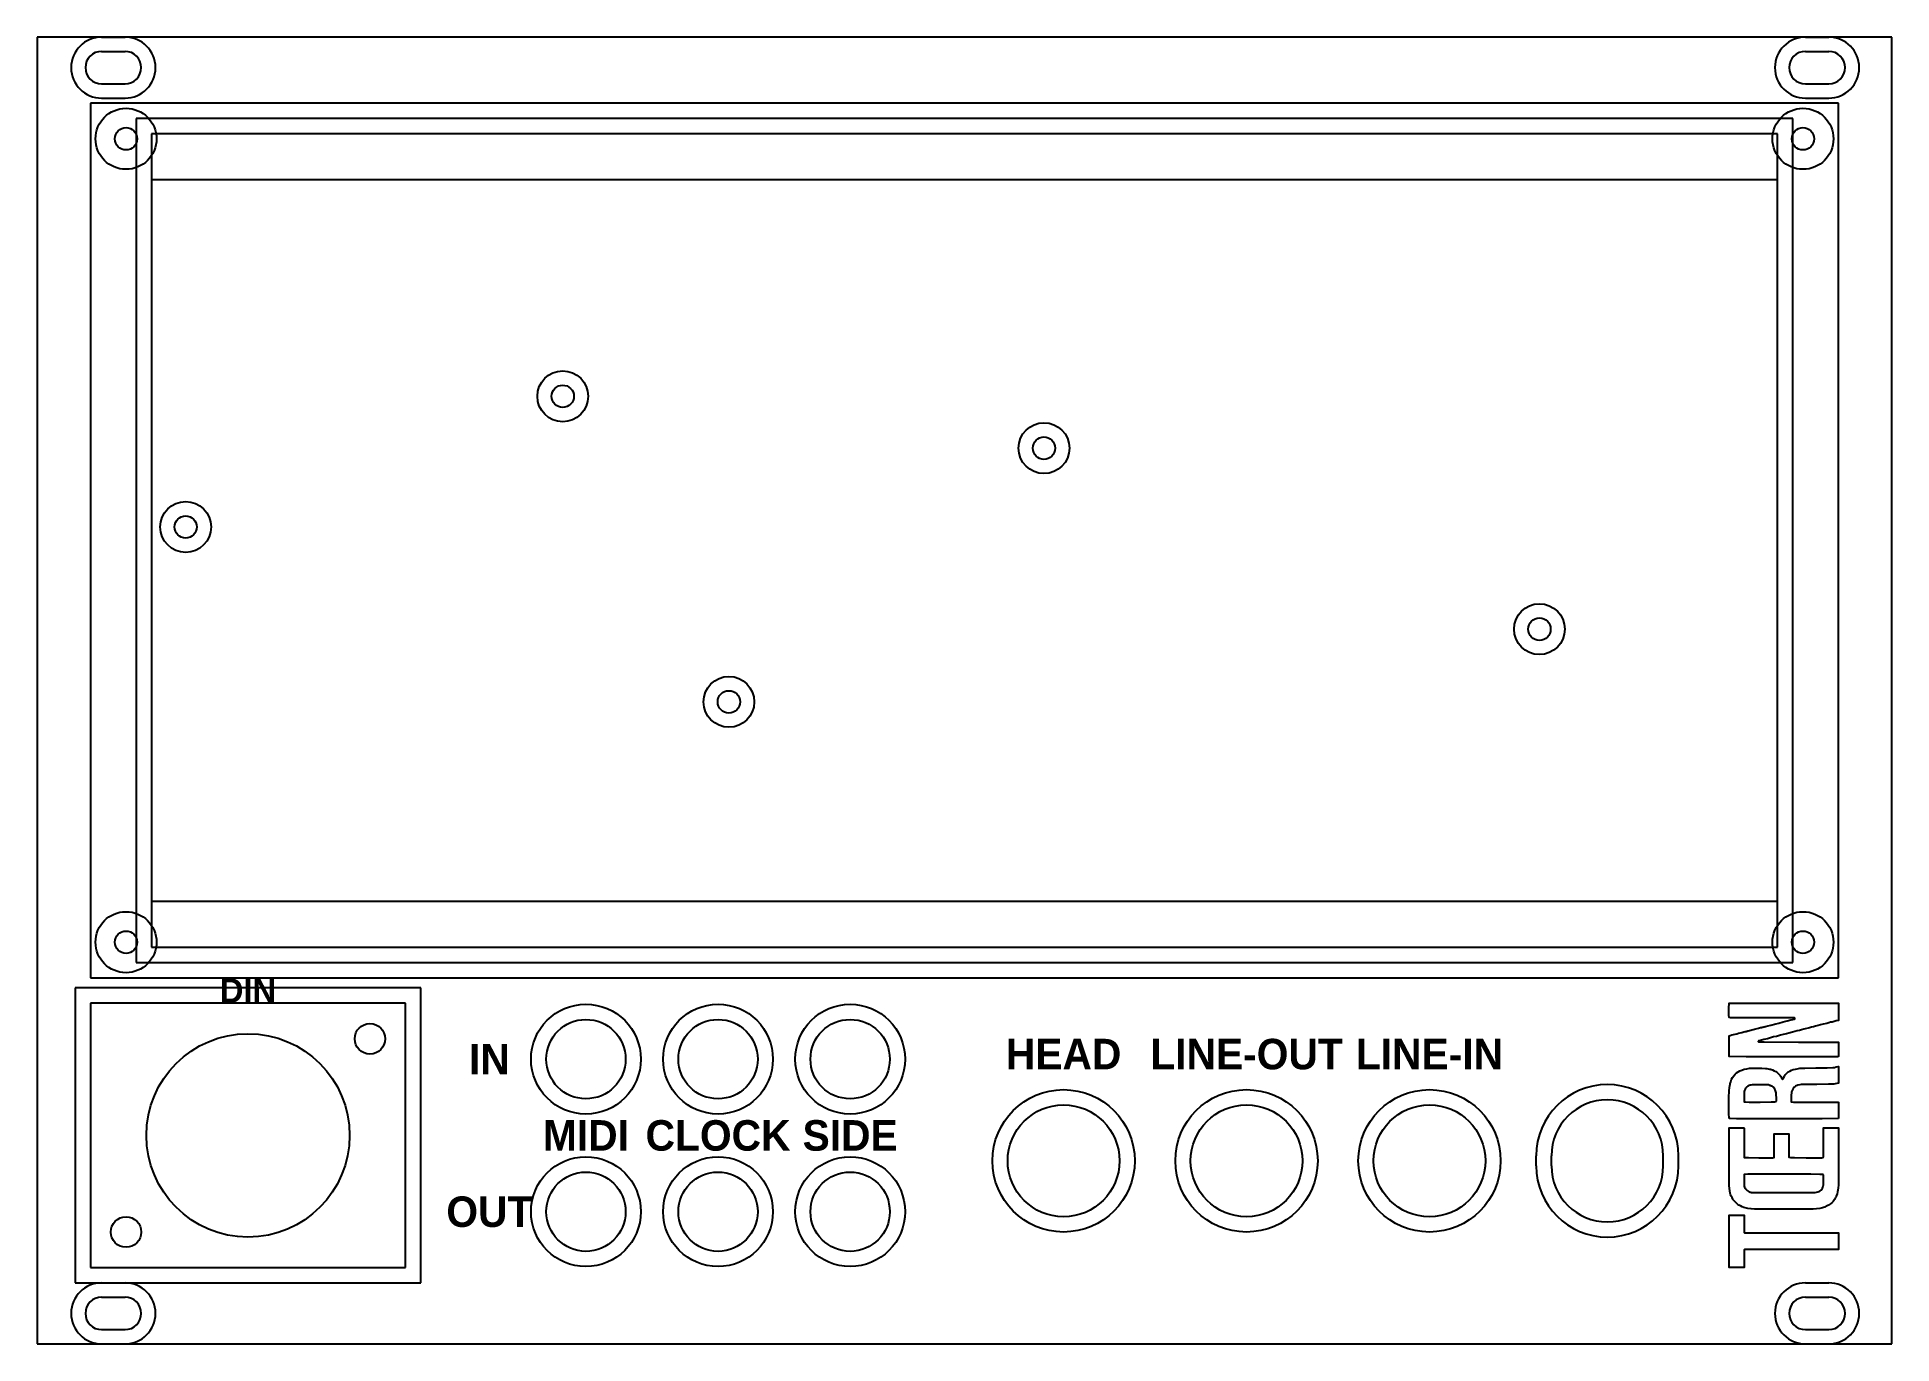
# Model space of a CAD drawing. Header units: millimetres. Extents: x 0 to 182, y 0 to 128.
import ezdxf
from ezdxf.enums import TextEntityAlignment as Align

# ---------------------------------------------------------------- set-up
doc = ezdxf.new("R2010")
doc.units = ezdxf.units.MM
for name, color, linetype, plot in [('BAUTEIL_REFERENZ', 4, 'Continuous', False), ('FREIHALTEN', 30, 'Continuous', False), ('SCHRAUBENKOPF', 1, 'Continuous', False)]:
    doc.layers.add(name, color=color, linetype=linetype, plot=plot)
doc.layers.add('GRAVUR', color=3, linetype='Continuous')
doc.layers.add('SCHNITT', color=7, linetype='Continuous')
doc.styles.add('LABELS', font='SpaceGrotesk-Bold.ttf')

msp = doc.modelspace()

# ---------------------------------------------------------------- linework, layer by layer
at = {"layer": 'BAUTEIL_REFERENZ'}
for p, q in [((177.25, 122), (5.25, 122)), ((5.25, 122), (5.25, 36)), ((177.25, 36), (177.25, 122)), ((171.25, 114.48), (11.25, 114.48)), ((11.25, 114.48), (11.25, 43.52)), ((171.25, 43.52), (171.25, 114.48)), ((11.25, 43.52), (171.25, 43.52)), ((5.25, 36), (177.25, 36)), ((36.25, 33.5), (5.25, 33.5)), ((5.25, 33.5), (5.25, 7.5)), ((36.25, 7.5), (36.25, 33.5)), ((5.25, 7.5), (36.25, 7.5))]:
    msp.add_line(p, q, dxfattribs=at)
at = {"layer": 'FREIHALTEN'}
for p, q in [((172.75, 120.5), (9.75, 120.5)), ((9.75, 120.5), (9.75, 37.5)), ((172.75, 37.5), (172.75, 120.5)), ((9.75, 37.5), (172.75, 37.5)), ((37.75, 35), (3.75, 35)), ((3.75, 35), (3.75, 6)), ((37.75, 6), (37.75, 35)), ((147.5, 17.5), (147.5, 18.5)), ((161.5, 17.5), (161.5, 18.5)), ((3.75, 6), (37.75, 6))]:
    msp.add_line(p, q, dxfattribs=at)
for centre, radius in [((51.72, 93.18), 2.5), ((99.07, 88.08), 2.5), ((14.62, 80.33), 2.5), ((147.82, 70.28), 2.5), ((68.07, 63.13), 2.5), ((54, 28), 5.4), ((67, 28), 5.4), ((80, 28), 5.4), ((101, 18), 7), ((119, 18), 7), ((137, 18), 7), ((54, 13), 5.4), ((67, 13), 5.4), ((80, 13), 5.4)]:
    msp.add_circle(centre, radius, dxfattribs=at)
for centre, start, end in [((154.5, 18.5), 0, 180), ((154.5, 17.5), 180, 0)]:
    msp.add_arc(centre, 7, start, end, dxfattribs=at)
at = {"layer": 'GRAVUR'}
for p, q in [((171.25, 119), (11.25, 119)), ((11.25, 119), (11.25, 39)), ((171.25, 39), (171.25, 119)), ((11.25, 39), (171.25, 39))]:
    msp.add_line(p, q, dxfattribs=at)
for points in [[(177.22, 28.24), (175.54, 28.23), (171.85, 28.23), (168.17, 28.24), (166.5, 28.25), (166.49, 28.56), (166.48, 29.28), (166.48, 30.29), (166.57, 30.32), (166.76, 30.38), (166.93, 30.43), (167.09, 30.46), (167.25, 30.5), (167.4, 30.54), (167.56, 30.58), (167.72, 30.62), (167.93, 30.68), (168.05, 30.71), (168.13, 30.72), (168.18, 30.73), (168.21, 30.74), (168.23, 30.76), (168.27, 30.76), (168.32, 30.77), (168.37, 30.78), (168.97, 30.94), (169.36, 31.05), (169.58, 31.1), (169.64, 31.11), (169.67, 31.12), (169.72, 31.14), (169.8, 31.15), (169.89, 31.17), (169.95, 31.19), (170, 31.2), (170.07, 31.22), (170.3, 31.28), (170.58, 31.35), (171.09, 31.48), (171.36, 31.55), (171.81, 31.66), (172.2, 31.76), (172.55, 31.85), (172.75, 31.9), (172.88, 31.94), (172.94, 31.97), (172.95, 31.99), (172.96, 32), (172.95, 32.02), (172.94, 32.03), (172.91, 32.05), (171.94, 32.06), (169.68, 32.06), (167.13, 32.07), (166.63, 32.07), (166.52, 32.08), (166.48, 32.09), (166.47, 32.29), (166.47, 32.7), (166.47, 33.13), (166.48, 33.38), (166.49, 33.5), (171.87, 33.5), (177.25, 33.5), (177.24, 32.66), (177.24, 31.81), (177.17, 31.8), (177.01, 31.76), (176.83, 31.71), (176.62, 31.65), (176.47, 31.62), (176.31, 31.58), (176.09, 31.52), (175.75, 31.43), (175.47, 31.36), (175.24, 31.3), (174.98, 31.24), (174.78, 31.18), (174.59, 31.13), (174.38, 31.08), (173.83, 30.94), (173.6, 30.88), (173.41, 30.83), (173.18, 30.77), (172.72, 30.66), (172.36, 30.56), (172.12, 30.5), (171.8, 30.41), (171.55, 30.35), (171.33, 30.29), (171.14, 30.24), (170.86, 30.18), (170.75, 30.15), (170.65, 30.12), (170.55, 30.09), (170.45, 30.07), (170.26, 30.01), (169.9, 29.93), (169.67, 29.87), (169.44, 29.81), (169.39, 29.79), (169.36, 29.77), (169.35, 29.75), (169.35, 29.72), (169.36, 29.71), (169.44, 29.7), (169.94, 29.69), (173.3, 29.68), (177.24, 29.68), (177.24, 28.96), (177.24, 28.39), (177.24, 28.27), (177.23, 28.25), (177.22, 28.24)], [(177.24, 22.15), (175.65, 22.14), (171.87, 22.14), (167.21, 22.14), (166.59, 22.15), (166.51, 22.16), (166.49, 22.18), (166.48, 22.29), (166.47, 22.56), (166.47, 23.38), (166.47, 24.27), (166.49, 24.85), (166.52, 25.23), (166.54, 25.38), (166.57, 25.53), (166.6, 25.66), (166.64, 25.78), (166.68, 25.9), (166.73, 26.02), (166.83, 26.2), (166.94, 26.36), (167.07, 26.51), (167.21, 26.64), (167.37, 26.75), (167.55, 26.85), (167.75, 26.93), (167.96, 27), (168.22, 27.06), (168.35, 27.08), (168.48, 27.1), (168.8, 27.12), (169.25, 27.12), (169.69, 27.11), (170.05, 27.09), (170.21, 27.07), (170.34, 27.05), (170.45, 27.03), (170.54, 27), (170.61, 26.98), (170.66, 26.97), (170.75, 26.94), (170.91, 26.86), (171.07, 26.78), (171.17, 26.72), (171.3, 26.6), (171.4, 26.5), (171.49, 26.4), (171.57, 26.28), (171.64, 26.16), (171.7, 26.06), (171.72, 26.03), (171.74, 26.02), (171.76, 26.02), (171.79, 26.05), (171.85, 26.16), (171.93, 26.32), (172.01, 26.45), (172.1, 26.56), (172.18, 26.65), (172.23, 26.69), (172.29, 26.74), (172.45, 26.83), (172.62, 26.91), (172.8, 26.97), (173, 27.03), (173.17, 27.06), (173.43, 27.1), (173.94, 27.12), (175.02, 27.13), (176.13, 27.15), (176.69, 27.17), (176.85, 27.19), (177.01, 27.23), (177.2, 27.28), (177.25, 27.29), (177.24, 26.47), (177.24, 25.64), (177.07, 25.6), (176.92, 25.56), (176.8, 25.54), (176.26, 25.53), (175.11, 25.51), (173.92, 25.5), (173.58, 25.49), (173.44, 25.48), (173.25, 25.43), (173.17, 25.4), (173.07, 25.36), (173.03, 25.35), (172.98, 25.32), (172.88, 25.23), (172.78, 25.11), (172.74, 25.05), (172.71, 24.99), (172.68, 24.92), (172.65, 24.84), (172.63, 24.77), (172.62, 24.68), (172.6, 24.46), (172.6, 24.17), (172.6, 23.81), (172.65, 23.79), (172.81, 23.78), (173.25, 23.78), (174.95, 23.78), (177.22, 23.78), (177.23, 23.77), (177.24, 23.74), (177.24, 23.61), (177.25, 22.97), (177.25, 22.4), (177.24, 22.15)], [(171.1, 24.68), (171.08, 24.79), (171.05, 24.89), (171.02, 24.98), (170.98, 25.06), (170.93, 25.14), (170.88, 25.2), (170.81, 25.26), (170.74, 25.31), (170.66, 25.35), (170.6, 25.37), (170.57, 25.38), (170.56, 25.39), (170.55, 25.41), (170.52, 25.41), (170.47, 25.42), (170.41, 25.45), (170.36, 25.47), (170.24, 25.48), (169.57, 25.48), (169.05, 25.48), (168.74, 25.46), (168.63, 25.45), (168.54, 25.43), (168.46, 25.4), (168.38, 25.37), (168.31, 25.33), (168.24, 25.29), (168.18, 25.24), (168.13, 25.18), (168.09, 25.13), (168.05, 25.06), (168.02, 24.99), (168, 24.91), (167.98, 24.83), (167.98, 24.69), (167.96, 24.33), (167.96, 23.97), (167.96, 23.86), (167.97, 23.8), (168.11, 23.79), (168.47, 23.78), (169.55, 23.78), (170.62, 23.8), (170.98, 23.81), (171.12, 23.82), (171.13, 23.86), (171.13, 23.94), (171.13, 24.2), (171.12, 24.48), (171.1, 24.68)], [(177.22, 15.34), (177.19, 15.11), (177.16, 14.94), (177.11, 14.77), (177.03, 14.54), (177, 14.46), (176.96, 14.38), (176.84, 14.19), (176.71, 14.01), (176.64, 13.94), (176.58, 13.87), (176.47, 13.77), (176.37, 13.7), (176.27, 13.63), (176.14, 13.56), (175.89, 13.45), (175.78, 13.41), (175.66, 13.37), (175.53, 13.34), (175.4, 13.31), (175.09, 13.27), (174.76, 13.26), (174.02, 13.26), (171.87, 13.25), (169.72, 13.26), (168.98, 13.26), (168.65, 13.27), (168.34, 13.32), (168.07, 13.37), (167.94, 13.41), (167.76, 13.48), (167.59, 13.56), (167.45, 13.64), (167.34, 13.72), (167.25, 13.79), (167.12, 13.92), (166.98, 14.06), (166.89, 14.16), (166.86, 14.21), (166.85, 14.24), (166.84, 14.26), (166.82, 14.29), (166.77, 14.38), (166.7, 14.53), (166.63, 14.7), (166.59, 14.83), (166.54, 15.06), (166.51, 15.28), (166.5, 15.58), (166.49, 16.28), (166.49, 18.31), (166.49, 20.32), (166.49, 20.98), (166.5, 21.24), (166.56, 21.25), (166.72, 21.26), (167.2, 21.26), (167.68, 21.25), (167.85, 21.25), (167.93, 21.24), (167.94, 21.23), (167.95, 21.2), (167.96, 21.03), (167.96, 19.78), (167.97, 18.76), (167.97, 18.33), (168.39, 18.32), (169.4, 18.31), (170.51, 18.31), (170.76, 18.31), (170.86, 18.32), (170.9, 18.34), (170.9, 19.49), (170.91, 20.64), (171.63, 20.65), (172.36, 20.66), (172.36, 19.52), (172.36, 18.7), (172.37, 18.35), (172.52, 18.34), (172.9, 18.33), (174.05, 18.31), (175.2, 18.31), (175.59, 18.31), (175.74, 18.32), (175.75, 18.34), (175.76, 18.39), (175.77, 18.6), (175.77, 19.79), (175.77, 21.24), (176.45, 21.24), (176.94, 21.24), (177.19, 21.25), (177.25, 21.26), (177.25, 18.42), (177.24, 16.17), (177.23, 15.6), (177.22, 15.34)], [(175.75, 16.66), (175.41, 16.67), (174.52, 16.68), (171.86, 16.69), (169.19, 16.68), (168.31, 16.68), (167.97, 16.67), (167.97, 16.61), (167.96, 16.49), (167.96, 16.11), (167.97, 15.73), (167.98, 15.51), (168.01, 15.41), (168.05, 15.32), (168.1, 15.24), (168.18, 15.16), (168.27, 15.07), (168.35, 15.01), (168.45, 14.96), (168.56, 14.92), (168.61, 14.91), (168.69, 14.9), (169.08, 14.89), (171.72, 14.87), (174.04, 14.87), (174.67, 14.88), (174.94, 14.89), (175.09, 14.91), (175.21, 14.94), (175.3, 14.97), (175.33, 14.98), (175.35, 15), (175.38, 15.02), (175.4, 15.03), (175.42, 15.04), (175.45, 15.06), (175.53, 15.13), (175.61, 15.22), (175.66, 15.31), (175.71, 15.42), (175.74, 15.54), (175.76, 15.63), (175.76, 15.78), (175.77, 16.15), (175.77, 16.5), (175.76, 16.61), (175.75, 16.66)], [(172.65, 9.27), (169.39, 9.27), (168.01, 9.27), (167.96, 9.26), (167.96, 8.38), (167.95, 7.51), (167.22, 7.51), (166.49, 7.5), (166.48, 8.75), (166.48, 10.03), (166.48, 11.34), (166.49, 12.67), (167.22, 12.67), (167.83, 12.67), (167.93, 12.66), (167.95, 12.65), (167.95, 12.64), (167.96, 12.37), (167.96, 11.78), (167.96, 10.94), (168.01, 10.93), (168.17, 10.93), (168.9, 10.92), (172.61, 10.92), (177.25, 10.92), (177.25, 10.09), (177.25, 9.27)]]:
    msp.add_lwpolyline(points, close=True, dxfattribs=at)
at = {"layer": 'SCHNITT'}
for p, q in [((182.5, 128.5), (0, 128.5)), ((0, 128.5), (0, 0)), ((182.5, 0), (182.5, 128.5)), ((6.35, 127.1), (8.65, 127.1)), ((173.99, 127.1), (176.29, 127.1)), ((6.35, 123.9), (8.65, 123.9)), ((173.99, 123.9), (176.29, 123.9)), ((149, 17.5), (149, 18.5)), ((160, 17.5), (160, 18.5)), ((6.35, 4.6), (8.65, 4.6)), ((173.99, 4.6), (176.29, 4.6)), ((0, 0), (182.5, 0)), ((6.35, 1.4), (8.65, 1.4)), ((173.99, 1.4), (176.29, 1.4))]:
    msp.add_line(p, q, dxfattribs=at)
for centre, radius in [((8.75, 118.5), 1.1), ((173.75, 118.5), 1.1), ((51.72, 93.18), 1.1), ((99.07, 88.08), 1.1), ((14.62, 80.33), 1.1), ((147.82, 70.28), 1.1), ((68.07, 63.13), 1.1), ((8.75, 39.5), 1.1), ((173.75, 39.5), 1.1), ((32.75, 30), 1.5), ((54, 28), 3.9), ((67, 28), 3.9), ((80, 28), 3.9), ((20.75, 20.5), 10), ((101, 18), 5.5), ((119, 18), 5.5), ((137, 18), 5.5), ((54, 13), 3.9), ((67, 13), 3.9), ((80, 13), 3.9), ((8.75, 11), 1.5)]:
    msp.add_circle(centre, radius, dxfattribs=at)
for centre, radius, start, end in [((6.35, 125.5), 1.6, 90, 270), ((8.65, 125.5), 1.6, 270, 90), ((173.99, 125.5), 1.6, 90, 270), ((176.29, 125.5), 1.6, 270, 90), ((154.5, 18.5), 5.5, 0, 180), ((154.5, 17.5), 5.5, 180, 0), ((6.35, 3), 1.6, 90, 270), ((8.65, 3), 1.6, 270, 90), ((173.99, 3), 1.6, 90, 270), ((176.29, 3), 1.6, 270, 90)]:
    msp.add_arc(centre, radius, start, end, dxfattribs=at)
at = {"layer": 'SCHRAUBENKOPF'}
for p, q in [((6.35, 128.5), (8.65, 128.5)), ((173.99, 128.5), (176.29, 128.5)), ((6.35, 122.5), (8.65, 122.5)), ((173.99, 122.5), (176.29, 122.5)), ((6.35, 6), (8.65, 6)), ((173.99, 6), (176.29, 6)), ((6.35, 0), (8.65, 0)), ((173.99, 0), (176.29, 0))]:
    msp.add_line(p, q, dxfattribs=at)
for centre in [(8.75, 118.5), (173.75, 118.5), (8.75, 39.5), (173.75, 39.5)]:
    msp.add_circle(centre, 3, dxfattribs=at)
for centre, start, end in [((6.35, 125.5), 90, 270), ((8.65, 125.5), 270, 90), ((173.99, 125.5), 90, 270), ((176.29, 125.5), 270, 90), ((6.35, 3), 90, 270), ((8.65, 3), 270, 90), ((173.99, 3), 90, 270), ((176.29, 3), 270, 90)]:
    msp.add_arc(centre, 3, start, end, dxfattribs=at)

# ---------------------------------------------------------------- texts
at = {"layer": 'GRAVUR', "style": 'LABELS'}
for s, height, p in [('DIN', 2.4, (20.75, 34.75)), ('IN', 3, (44.5, 28)), ('HEAD', 3, (101, 28.5)), ('LINE-OUT', 3, (119, 28.5)), ('LINE-IN', 3, (137, 28.5)), ('MIDI', 3, (54, 20.5)), ('CLOCK', 3, (67, 20.5)), ('SIDE', 3, (80, 20.5)), ('OUT', 3, (44.5, 13))]:
    msp.add_text(s, height=height, dxfattribs=at).set_placement(p, align=Align.MIDDLE_CENTER)

doc.saveas('drawing.dxf')
